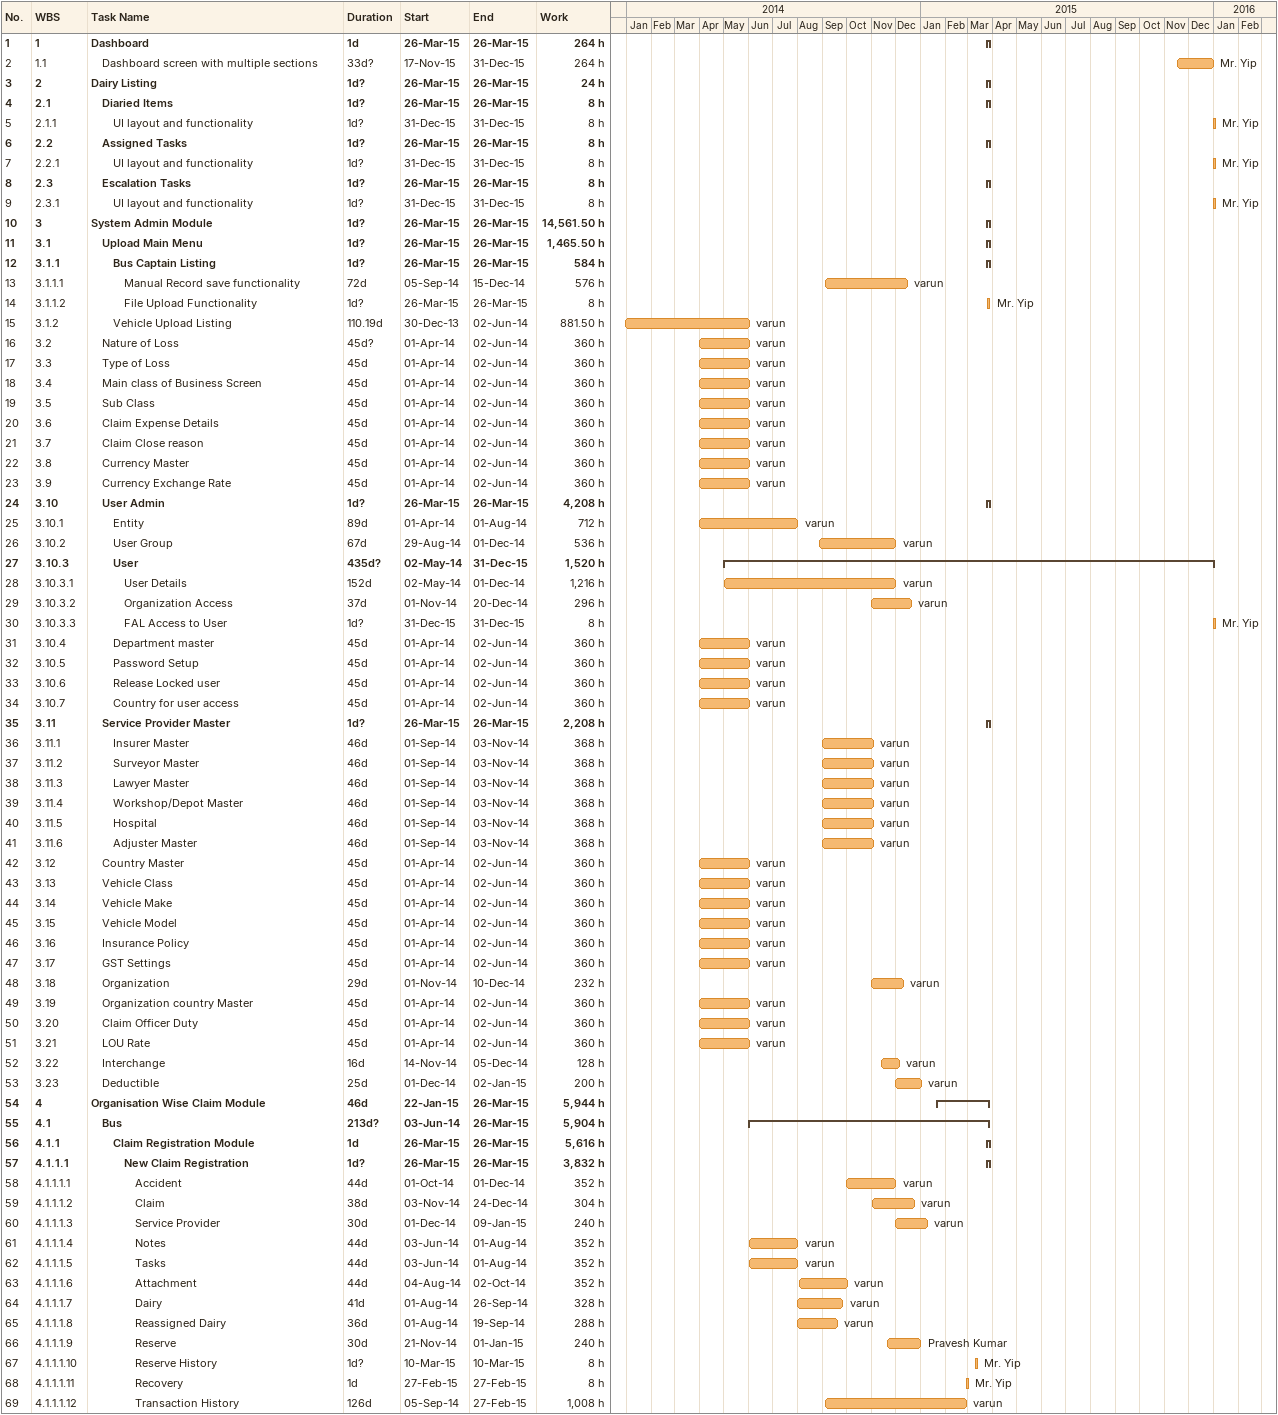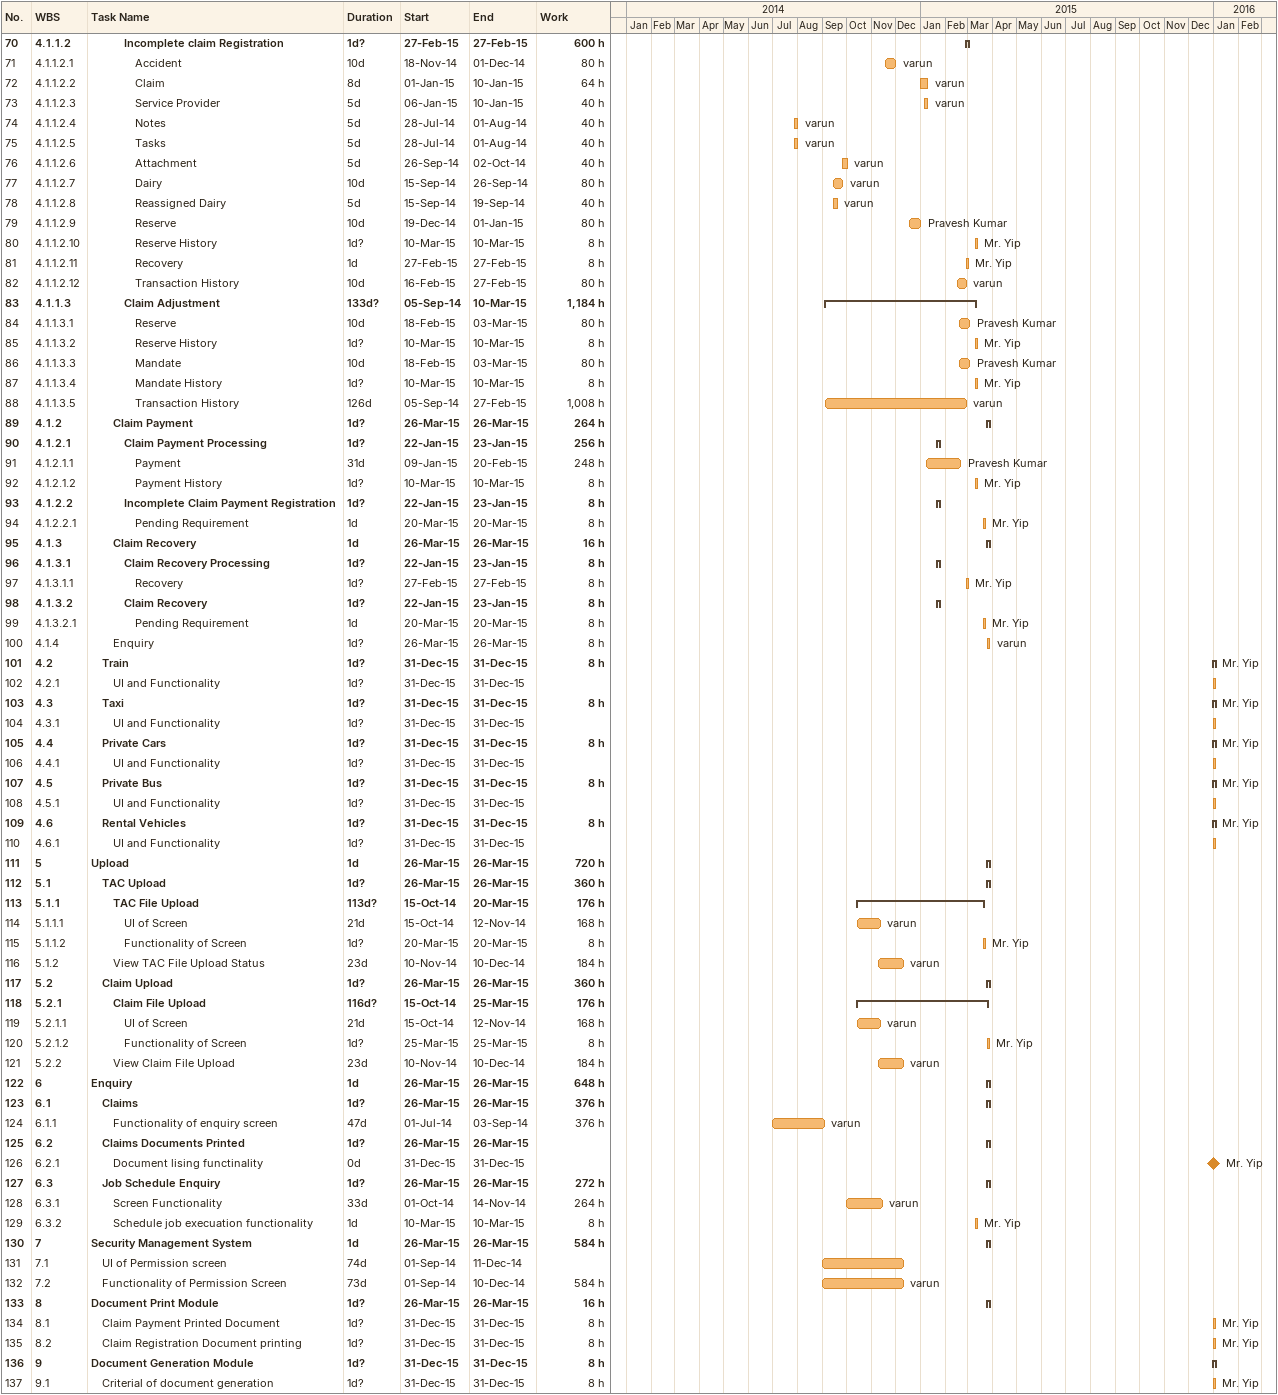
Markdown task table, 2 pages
| ID | WBS | Task | Duration | Start | Finish | Resources | Work (h) |
|---|---|---|---|---|---|---|---|
| 1 | 1 | **Dashboard** | 1d | 2015-03-26 | 2015-03-26 |  | 264 |
| 2 | 1.1 | Dashboard screen with multiple sections | 33d? | 2015-11-17 | 2015-12-31 | Mr. Yip | 264 |
| 3 | 2 | **Dairy Listing** | 1d? | 2015-03-26 | 2015-03-26 |  | 24 |
| 4 | 2.1 | **Diaried Items** | 1d? | 2015-03-26 | 2015-03-26 |  | 8 |
| 5 | 2.1.1 | UI layout and functionality | 1d? | 2015-12-31 | 2015-12-31 | Mr. Yip | 8 |
| 6 | 2.2 | **Assigned Tasks** | 1d? | 2015-03-26 | 2015-03-26 |  | 8 |
| 7 | 2.2.1 | UI layout and functionality | 1d? | 2015-12-31 | 2015-12-31 | Mr. Yip | 8 |
| 8 | 2.3 | **Escalation Tasks** | 1d? | 2015-03-26 | 2015-03-26 |  | 8 |
| 9 | 2.3.1 | UI layout and functionality | 1d? | 2015-12-31 | 2015-12-31 | Mr. Yip | 8 |
| 10 | 3 | **System Admin Module** | 1d? | 2015-03-26 | 2015-03-26 |  | 14561.50 |
| 11 | 3.1 | **Upload Main Menu** | 1d? | 2015-03-26 | 2015-03-26 |  | 1465.50 |
| 12 | 3.1.1 | **Bus Captain Listing** | 1d? | 2015-03-26 | 2015-03-26 |  | 584 |
| 13 | 3.1.1.1 | Manual Record save functionality | 72d | 2014-09-05 | 2014-12-15 | varun | 576 |
| 14 | 3.1.1.2 | File Upload Functionality | 1d? | 2015-03-26 | 2015-03-26 | Mr. Yip | 8 |
| 15 | 3.1.2 | Vehicle Upload Listing | 110.19d | 2013-12-30 | 2014-06-02 | varun | 881.50 |
| 16 | 3.2 | Nature of Loss | 45d? | 2014-04-01 | 2014-06-02 | varun | 360 |
| 17 | 3.3 | Type of Loss | 45d | 2014-04-01 | 2014-06-02 | varun | 360 |
| 18 | 3.4 | Main class of Business Screen | 45d | 2014-04-01 | 2014-06-02 | varun | 360 |
| 19 | 3.5 | Sub Class | 45d | 2014-04-01 | 2014-06-02 | varun | 360 |
| 20 | 3.6 | Claim Expense Details | 45d | 2014-04-01 | 2014-06-02 | varun | 360 |
| 21 | 3.7 | Claim Close reason | 45d | 2014-04-01 | 2014-06-02 | varun | 360 |
| 22 | 3.8 | Currency Master | 45d | 2014-04-01 | 2014-06-02 | varun | 360 |
| 23 | 3.9 | Currency Exchange Rate | 45d | 2014-04-01 | 2014-06-02 | varun | 360 |
| 24 | 3.10 | **User Admin** | 1d? | 2015-03-26 | 2015-03-26 |  | 4208 |
| 25 | 3.10.1 | Entity | 89d | 2014-04-01 | 2014-08-01 | varun | 712 |
| 26 | 3.10.2 | User Group | 67d | 2014-08-29 | 2014-12-01 | varun | 536 |
| 27 | 3.10.3 | **User** | 435d? | 2014-05-02 | 2015-12-31 |  | 1520 |
| 28 | 3.10.3.1 | User Details | 152d | 2014-05-02 | 2014-12-01 | varun | 1216 |
| 29 | 3.10.3.2 | Organization Access | 37d | 2014-11-01 | 2014-12-20 | varun | 296 |
| 30 | 3.10.3.3 | FAL Access to User | 1d? | 2015-12-31 | 2015-12-31 | Mr. Yip | 8 |
| 31 | 3.10.4 | Department master | 45d | 2014-04-01 | 2014-06-02 | varun | 360 |
| 32 | 3.10.5 | Password Setup | 45d | 2014-04-01 | 2014-06-02 | varun | 360 |
| 33 | 3.10.6 | Release Locked user | 45d | 2014-04-01 | 2014-06-02 | varun | 360 |
| 34 | 3.10.7 | Country for user access | 45d | 2014-04-01 | 2014-06-02 | varun | 360 |
| 35 | 3.11 | **Service Provider Master** | 1d? | 2015-03-26 | 2015-03-26 |  | 2208 |
| 36 | 3.11.1 | Insurer Master | 46d | 2014-09-01 | 2014-11-03 | varun | 368 |
| 37 | 3.11.2 | Surveyor Master | 46d | 2014-09-01 | 2014-11-03 | varun | 368 |
| 38 | 3.11.3 | Lawyer Master | 46d | 2014-09-01 | 2014-11-03 | varun | 368 |
| 39 | 3.11.4 | Workshop/Depot Master | 46d | 2014-09-01 | 2014-11-03 | varun | 368 |
| 40 | 3.11.5 | Hospital | 46d | 2014-09-01 | 2014-11-03 | varun | 368 |
| 41 | 3.11.6 | Adjuster Master | 46d | 2014-09-01 | 2014-11-03 | varun | 368 |
| 42 | 3.12 | Country Master | 45d | 2014-04-01 | 2014-06-02 | varun | 360 |
| 43 | 3.13 | Vehicle Class | 45d | 2014-04-01 | 2014-06-02 | varun | 360 |
| 44 | 3.14 | Vehicle Make | 45d | 2014-04-01 | 2014-06-02 | varun | 360 |
| 45 | 3.15 | Vehicle Model | 45d | 2014-04-01 | 2014-06-02 | varun | 360 |
| 46 | 3.16 | Insurance Policy | 45d | 2014-04-01 | 2014-06-02 | varun | 360 |
| 47 | 3.17 | GST Settings | 45d | 2014-04-01 | 2014-06-02 | varun | 360 |
| 48 | 3.18 | Organization | 29d | 2014-11-01 | 2014-12-10 | varun | 232 |
| 49 | 3.19 | Organization country Master | 45d | 2014-04-01 | 2014-06-02 | varun | 360 |
| 50 | 3.20 | Claim Officer Duty | 45d | 2014-04-01 | 2014-06-02 | varun | 360 |
| 51 | 3.21 | LOU Rate | 45d | 2014-04-01 | 2014-06-02 | varun | 360 |
| 52 | 3.22 | Interchange | 16d | 2014-11-14 | 2014-12-05 | varun | 128 |
| 53 | 3.23 | Deductible | 25d | 2014-12-01 | 2015-01-02 | varun | 200 |
| 54 | 4 | **Organisation Wise Claim Module** | 46d | 2015-01-22 | 2015-03-26 |  | 5944 |
| 55 | 4.1 | **Bus** | 213d? | 2014-06-03 | 2015-03-26 |  | 5904 |
| 56 | 4.1.1 | **Claim Registration Module** | 1d | 2015-03-26 | 2015-03-26 |  | 5616 |
| 57 | 4.1.1.1 | **New Claim Registration** | 1d? | 2015-03-26 | 2015-03-26 |  | 3832 |
| 58 | 4.1.1.1.1 | Accident | 44d | 2014-10-01 | 2014-12-01 | varun | 352 |
| 59 | 4.1.1.1.2 | Claim | 38d | 2014-11-03 | 2014-12-24 | varun | 304 |
| 60 | 4.1.1.1.3 | Service Provider | 30d | 2014-12-01 | 2015-01-09 | varun | 240 |
| 61 | 4.1.1.1.4 | Notes | 44d | 2014-06-03 | 2014-08-01 | varun | 352 |
| 62 | 4.1.1.1.5 | Tasks | 44d | 2014-06-03 | 2014-08-01 | varun | 352 |
| 63 | 4.1.1.1.6 | Attachment | 44d | 2014-08-04 | 2014-10-02 | varun | 352 |
| 64 | 4.1.1.1.7 | Dairy | 41d | 2014-08-01 | 2014-09-26 | varun | 328 |
| 65 | 4.1.1.1.8 | Reassigned Dairy | 36d | 2014-08-01 | 2014-09-19 | varun | 288 |
| 66 | 4.1.1.1.9 | Reserve | 30d | 2014-11-21 | 2015-01-01 | Pravesh Kumar | 240 |
| 67 | 4.1.1.1.10 | Reserve History | 1d? | 2015-03-10 | 2015-03-10 | Mr. Yip | 8 |
| 68 | 4.1.1.1.11 | Recovery | 1d | 2015-02-27 | 2015-02-27 | Mr. Yip | 8 |
| 69 | 4.1.1.1.12 | Transaction History | 126d | 2014-09-05 | 2015-02-27 | varun | 1008 |
| 70 | 4.1.1.2 | **Incomplete claim Registration** | 1d? | 2015-02-27 | 2015-02-27 |  | 600 |
| 71 | 4.1.1.2.1 | Accident | 10d | 2014-11-18 | 2014-12-01 | varun | 80 |
| 72 | 4.1.1.2.2 | Claim | 8d | 2015-01-01 | 2015-01-10 | varun | 64 |
| 73 | 4.1.1.2.3 | Service Provider | 5d | 2015-01-06 | 2015-01-10 | varun | 40 |
| 74 | 4.1.1.2.4 | Notes | 5d | 2014-07-28 | 2014-08-01 | varun | 40 |
| 75 | 4.1.1.2.5 | Tasks | 5d | 2014-07-28 | 2014-08-01 | varun | 40 |
| 76 | 4.1.1.2.6 | Attachment | 5d | 2014-09-26 | 2014-10-02 | varun | 40 |
| 77 | 4.1.1.2.7 | Dairy | 10d | 2014-09-15 | 2014-09-26 | varun | 80 |
| 78 | 4.1.1.2.8 | Reassigned Dairy | 5d | 2014-09-15 | 2014-09-19 | varun | 40 |
| 79 | 4.1.1.2.9 | Reserve | 10d | 2014-12-19 | 2015-01-01 | Pravesh Kumar | 80 |
| 80 | 4.1.1.2.10 | Reserve History | 1d? | 2015-03-10 | 2015-03-10 | Mr. Yip | 8 |
| 81 | 4.1.1.2.11 | Recovery | 1d | 2015-02-27 | 2015-02-27 | Mr. Yip | 8 |
| 82 | 4.1.1.2.12 | Transaction History | 10d | 2015-02-16 | 2015-02-27 | varun | 80 |
| 83 | 4.1.1.3 | **Claim Adjustment** | 133d? | 2014-09-05 | 2015-03-10 |  | 1184 |
| 84 | 4.1.1.3.1 | Reserve | 10d | 2015-02-18 | 2015-03-03 | Pravesh Kumar | 80 |
| 85 | 4.1.1.3.2 | Reserve History | 1d? | 2015-03-10 | 2015-03-10 | Mr. Yip | 8 |
| 86 | 4.1.1.3.3 | Mandate | 10d | 2015-02-18 | 2015-03-03 | Pravesh Kumar | 80 |
| 87 | 4.1.1.3.4 | Mandate History | 1d? | 2015-03-10 | 2015-03-10 | Mr. Yip | 8 |
| 88 | 4.1.1.3.5 | Transaction History | 126d | 2014-09-05 | 2015-02-27 | varun | 1008 |
| 89 | 4.1.2 | **Claim Payment** | 1d? | 2015-03-26 | 2015-03-26 |  | 264 |
| 90 | 4.1.2.1 | **Claim Payment Processing** | 1d? | 2015-01-22 | 2015-01-23 |  | 256 |
| 91 | 4.1.2.1.1 | Payment | 31d | 2015-01-09 | 2015-02-20 | Pravesh Kumar | 248 |
| 92 | 4.1.2.1.2 | Payment History | 1d? | 2015-03-10 | 2015-03-10 | Mr. Yip | 8 |
| 93 | 4.1.2.2 | **Incomplete Claim Payment Registration** | 1d? | 2015-01-22 | 2015-01-23 |  | 8 |
| 94 | 4.1.2.2.1 | Pending Requirement | 1d | 2015-03-20 | 2015-03-20 | Mr. Yip | 8 |
| 95 | 4.1.3 | **Claim Recovery** | 1d | 2015-03-26 | 2015-03-26 |  | 16 |
| 96 | 4.1.3.1 | **Claim Recovery Processing** | 1d? | 2015-01-22 | 2015-01-23 |  | 8 |
| 97 | 4.1.3.1.1 | Recovery | 1d? | 2015-02-27 | 2015-02-27 | Mr. Yip | 8 |
| 98 | 4.1.3.2 | **Claim Recovery** | 1d? | 2015-01-22 | 2015-01-23 |  | 8 |
| 99 | 4.1.3.2.1 | Pending Requirement | 1d | 2015-03-20 | 2015-03-20 | Mr. Yip | 8 |
| 100 | 4.1.4 | Enquiry | 1d? | 2015-03-26 | 2015-03-26 | varun | 8 |
| 101 | 4.2 | **Train** | 1d? | 2015-12-31 | 2015-12-31 | Mr. Yip | 8 |
| 102 | 4.2.1 | UI and Functionality | 1d? | 2015-12-31 | 2015-12-31 |  |  |
| 103 | 4.3 | **Taxi** | 1d? | 2015-12-31 | 2015-12-31 | Mr. Yip | 8 |
| 104 | 4.3.1 | UI and Functionality | 1d? | 2015-12-31 | 2015-12-31 |  |  |
| 105 | 4.4 | **Private Cars** | 1d? | 2015-12-31 | 2015-12-31 | Mr. Yip | 8 |
| 106 | 4.4.1 | UI and Functionality | 1d? | 2015-12-31 | 2015-12-31 |  |  |
| 107 | 4.5 | **Private Bus** | 1d? | 2015-12-31 | 2015-12-31 | Mr. Yip | 8 |
| 108 | 4.5.1 | UI and Functionality | 1d? | 2015-12-31 | 2015-12-31 |  |  |
| 109 | 4.6 | **Rental Vehicles** | 1d? | 2015-12-31 | 2015-12-31 | Mr. Yip | 8 |
| 110 | 4.6.1 | UI and Functionality | 1d? | 2015-12-31 | 2015-12-31 |  |  |
| 111 | 5 | **Upload** | 1d | 2015-03-26 | 2015-03-26 |  | 720 |
| 112 | 5.1 | **TAC Upload** | 1d? | 2015-03-26 | 2015-03-26 |  | 360 |
| 113 | 5.1.1 | **TAC File Upload** | 113d? | 2014-10-15 | 2015-03-20 |  | 176 |
| 114 | 5.1.1.1 | UI of Screen | 21d | 2014-10-15 | 2014-11-12 | varun | 168 |
| 115 | 5.1.1.2 | Functionality of Screen | 1d? | 2015-03-20 | 2015-03-20 | Mr. Yip | 8 |
| 116 | 5.1.2 | View TAC File Upload Status | 23d | 2014-11-10 | 2014-12-10 | varun | 184 |
| 117 | 5.2 | **Claim Upload** | 1d? | 2015-03-26 | 2015-03-26 |  | 360 |
| 118 | 5.2.1 | **Claim File Upload** | 116d? | 2014-10-15 | 2015-03-25 |  | 176 |
| 119 | 5.2.1.1 | UI of Screen | 21d | 2014-10-15 | 2014-11-12 | varun | 168 |
| 120 | 5.2.1.2 | Functionality of Screen | 1d? | 2015-03-25 | 2015-03-25 | Mr. Yip | 8 |
| 121 | 5.2.2 | View Claim File Upload | 23d | 2014-11-10 | 2014-12-10 | varun | 184 |
| 122 | 6 | **Enquiry** | 1d | 2015-03-26 | 2015-03-26 |  | 648 |
| 123 | 6.1 | **Claims** | 1d? | 2015-03-26 | 2015-03-26 |  | 376 |
| 124 | 6.1.1 | Functionality of enquiry screen | 47d | 2014-07-01 | 2014-09-03 | varun | 376 |
| 125 | 6.2 | **Claims Documents Printed** | 1d? | 2015-03-26 | 2015-03-26 |  |  |
| 126 | 6.2.1 | Document lising functinality | 0d | 2015-12-31 | 2015-12-31 | Mr. Yip |  |
| 127 | 6.3 | **Job Schedule Enquiry** | 1d? | 2015-03-26 | 2015-03-26 |  | 272 |
| 128 | 6.3.1 | Screen Functionality | 33d | 2014-10-01 | 2014-11-14 | varun | 264 |
| 129 | 6.3.2 | Schedule job execuation functionality | 1d | 2015-03-10 | 2015-03-10 | Mr. Yip | 8 |
| 130 | 7 | **Security Management System** | 1d | 2015-03-26 | 2015-03-26 |  | 584 |
| 131 | 7.1 | UI of Permission screen | 74d | 2014-09-01 | 2014-12-11 |  |  |
| 132 | 7.2 | Functionality of Permission Screen | 73d | 2014-09-01 | 2014-12-10 | varun | 584 |
| 133 | 8 | **Document Print Module** | 1d? | 2015-03-26 | 2015-03-26 |  | 16 |
| 134 | 8.1 | Claim Payment Printed Document | 1d? | 2015-12-31 | 2015-12-31 | Mr. Yip | 8 |
| 135 | 8.2 | Claim Registration Document printing | 1d? | 2015-12-31 | 2015-12-31 | Mr. Yip | 8 |
| 136 | 9 | **Document Generation Module** | 1d? | 2015-12-31 | 2015-12-31 |  | 8 |
| 137 | 9.1 | Criterial of document generation | 1d? | 2015-12-31 | 2015-12-31 | Mr. Yip | 8 |
